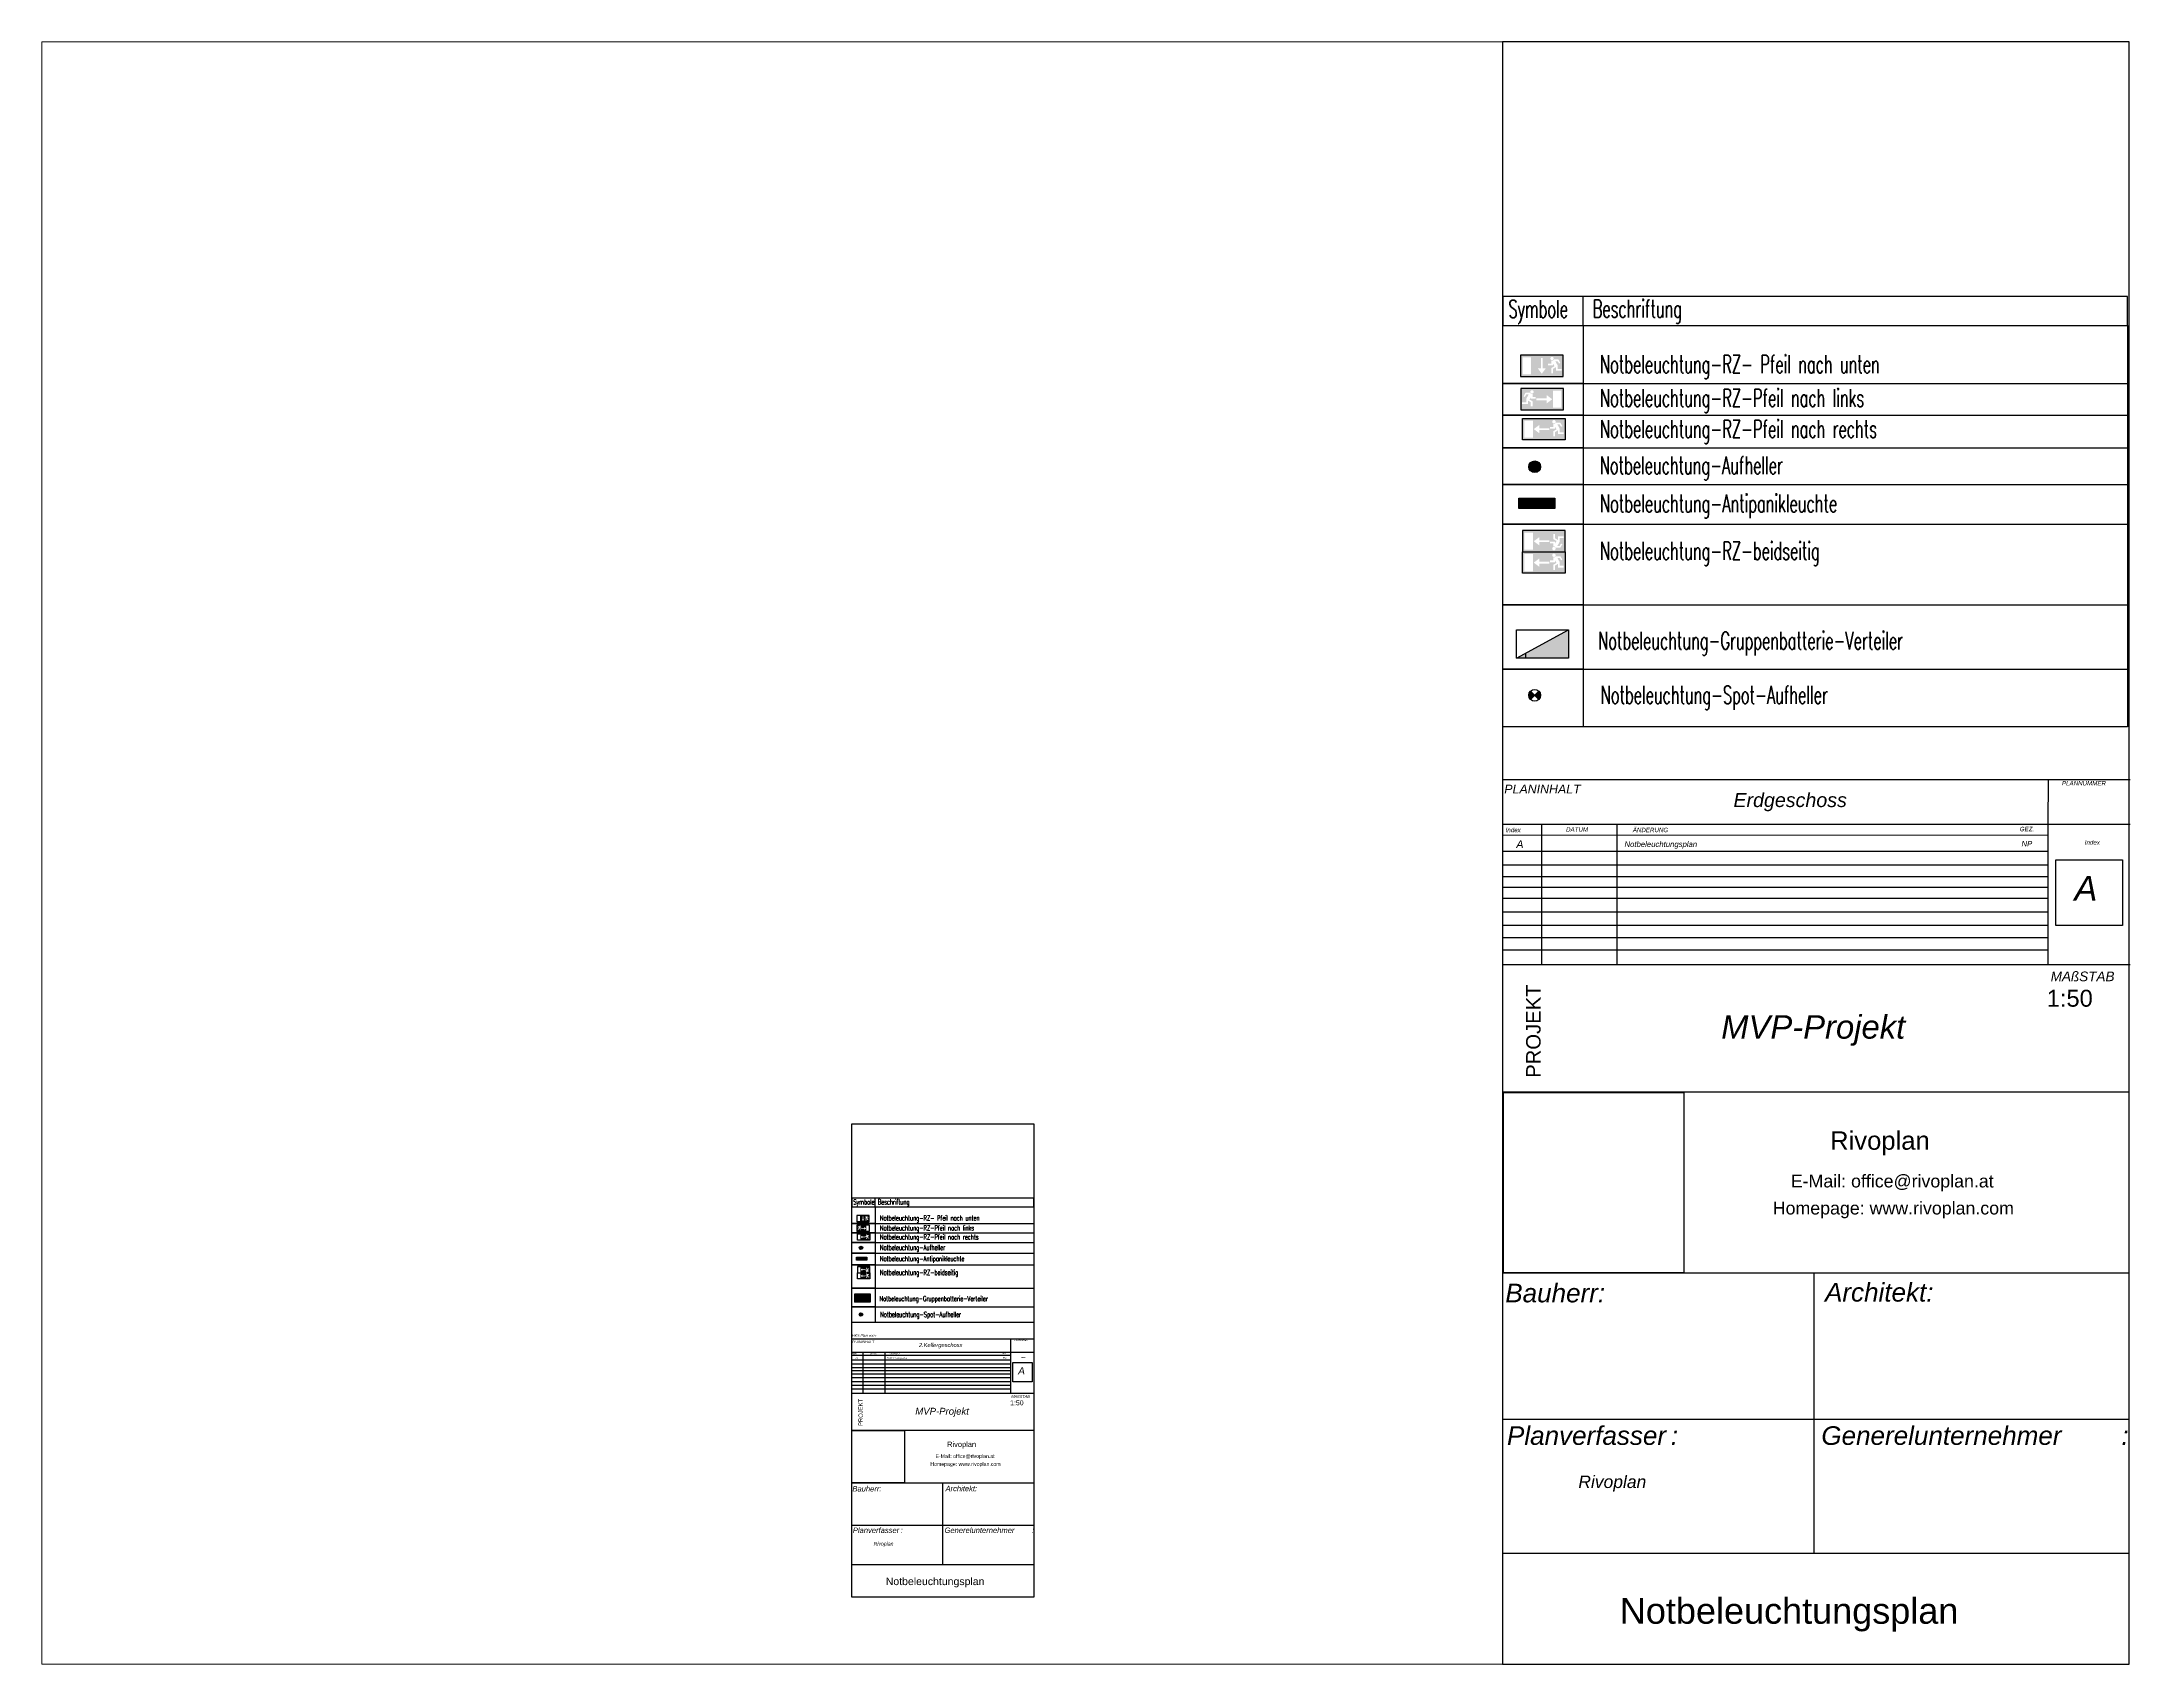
# Paper-space layout 'Layout1' of a CAD drawing. Header units: millimetres. Extents: x 125 to 807, y 270 to 800.
# The model-space entities are those that its viewports show. They can reach past a viewport. Long polylines and large blocks are cut down to what shows.
import ezdxf
from ezdxf.enums import TextEntityAlignment as Align

# ---------------------------------------------------------------- set-up
doc = ezdxf.new("R2010")
doc.units = ezdxf.units.MM
for name, color, linetype, true_color in [('din_SIBEL_10_emergency_lighting', 114, 'Continuous', 0x1eb450), ('E_Muster', 18, 'Continuous', 0x080808), ('ET_LEGENDE - Wohnung$0$800_AL_ALLG_L', 18, 'Continuous', 0x050505)]:
    doc.layers.add(name, color=color, linetype=linetype, true_color=true_color)
doc.layers.add('PDF2_Bilder', color=7, linetype='Continuous')
doc.styles.add('ARIAL', font='arial.ttf', dxfattribs={"width": 0.85})
doc.styles.add('ERSTELLTER_STIL_1', font='swiss.ttf')
doc.styles.add('ERSTELLTER_STIL_5', font='ariali.ttf')
doc.styles.add('ET_LEGENDE - Wohnung$0$ROMANS', font='romans.shx', dxfattribs={"width": 0.6})
doc.styles.get("Standard").update_dxf_attribs({"font": 'arial.ttf'})
picture_1 = doc.add_image_def('image1.png', size_in_pixel=(1254, 1254))

# ---------------------------------------------------------------- blocks, each defined once
blk = doc.blocks.new('Notbeleuchtung- Richtungspfeil nach unten')
at = {"true_color": 0x21de37}
h = blk.add_hatch(color=102, dxfattribs=at)
h.paths.add_polyline_path([(2606.01, 2307.9), (2602.88, 2307.9), (2602.88, 2306.33), (2606.01, 2306.33)])
edge = h.paths.add_edge_path(flags=16)
edge.add_line((2605.67, 2307.59), (2605.81, 2307.34))
edge.add_line((2605.81, 2307.34), (2605.72, 2307.28))
edge.add_line((2605.72, 2307.28), (2605.61, 2307.46))
edge.add_line((2605.61, 2307.46), (2605.44, 2307.46))
edge.add_line((2605.44, 2307.46), (2605.62, 2307.15))
edge.add_line((2605.62, 2307.15), (2605.62, 2306.88))
edge.add_line((2605.62, 2306.88), (2605.92, 2306.88))
edge.add_line((2605.92, 2306.88), (2605.92, 2306.76))
edge.add_line((2605.92, 2306.76), (2605.49, 2306.76))
edge.add_line((2605.49, 2306.76), (2605.49, 2307.02))
edge.add_line((2605.49, 2307.02), (2605.28, 2306.9))
edge.add_line((2605.28, 2306.9), (2605.28, 2306.58))
edge.add_line((2605.28, 2306.58), (2605.15, 2306.58))
edge.add_line((2605.15, 2306.58), (2605.15, 2306.96))
edge.add_line((2605.15, 2306.96), (2605.38, 2307.09))
edge.add_line((2605.38, 2307.09), (2605.28, 2307.27))
edge.add_line((2605.28, 2307.27), (2605.28, 2307.15))
edge.add_line((2605.28, 2307.15), (2604.91, 2307.15))
edge.add_line((2604.91, 2307.15), (2604.91, 2307.27))
edge.add_line((2604.91, 2307.27), (2605.15, 2307.27))
edge.add_line((2605.15, 2307.27), (2605.15, 2307.5))
edge.add_ellipse((2605.2, 2307.65), major_axis=(-0.111, 0.111), ratio=1, start_angle=117.4804, end_angle=199.6177)
edge.add_line((2605.34, 2307.59), (2605.67, 2307.59))
edge = h.paths.add_edge_path(flags=16)
edge.add_ellipse((2605.2, 2307.65), major_axis=(-0.0886, 0.0886), ratio=1, start_angle=-135, end_angle=45, ccw=False)
edge.add_ellipse((2605.2, 2307.65), major_axis=(-0.0886, 0.0886), ratio=1, start_angle=45, end_angle=225, ccw=False)
h.paths.add_polyline_path([(2604.52, 2306.94), (2604.75, 2306.94), (2604.45, 2306.54), (2604.15, 2306.94), (2604.39, 2306.94), (2604.39, 2307.69), (2604.52, 2307.69)], flags=16)
h.paths.add_polyline_path([(2603.66, 2306.49), (2603.04, 2306.49), (2603.04, 2307.74), (2603.66, 2307.74)], flags=16)
at = {"color": 102, "true_color": 0x21de37}
for p, q in [((2606.01, 2307.9), (2602.88, 2307.9)), ((2602.88, 2307.9), (2602.88, 2306.33)), ((2606.01, 2306.33), (2606.01, 2307.9)), ((2602.88, 2306.33), (2606.01, 2306.33))]:
    blk.add_line(p, q, dxfattribs=at)
blk = doc.blocks.new('Notbeleuchtung-Richtungspfeil nach links')
at = {"true_color": 0x21de37}
h = blk.add_hatch(color=102, dxfattribs=at)
h.paths.add_polyline_path([(2603.8, 2302.93), (2604.2, 2303.23), (2604.2, 2302.99), (2604.95, 2302.99), (2604.95, 2302.86), (2604.2, 2302.86), (2604.2, 2302.63)], flags=16)
edge = h.paths.add_edge_path(flags=16)
edge.add_ellipse((2605.28, 2303.47), major_axis=(0.0886, 0.0886), ratio=1, start_angle=0, end_angle=360)
h.paths.add_polyline_path([(2603.12, 2302.3), (2603.75, 2302.3), (2603.75, 2303.56), (2603.12, 2303.56)], flags=16)
h.paths.add_polyline_path([(2602.97, 2302.15), (2602.97, 2303.71), (2606.1, 2303.71), (2606.1, 2302.15)])
edge = h.paths.add_edge_path(flags=16)
edge.add_line((2605.24, 2303.32), (2605.24, 2303.09))
edge.add_line((2605.24, 2303.09), (2605, 2303.09))
edge.add_line((2605, 2303.09), (2605, 2302.96))
edge.add_line((2605, 2302.96), (2605.36, 2302.96))
edge.add_line((2605.36, 2302.96), (2605.36, 2303.09))
edge.add_line((2605.36, 2303.09), (2605.47, 2302.91))
edge.add_line((2605.47, 2302.91), (2605.24, 2302.78))
edge.add_line((2605.24, 2302.78), (2605.24, 2302.4))
edge.add_line((2605.24, 2302.4), (2605.36, 2302.4))
edge.add_line((2605.36, 2302.4), (2605.36, 2302.71))
edge.add_line((2605.36, 2302.71), (2605.58, 2302.84))
edge.add_line((2605.58, 2302.84), (2605.58, 2302.57))
edge.add_line((2605.58, 2302.57), (2606, 2302.57))
edge.add_line((2606, 2302.57), (2606, 2302.7))
edge.add_line((2606, 2302.7), (2605.71, 2302.7))
edge.add_line((2605.71, 2302.7), (2605.71, 2302.96))
edge.add_line((2605.71, 2302.96), (2605.53, 2303.28))
edge.add_line((2605.53, 2303.28), (2605.7, 2303.28))
edge.add_line((2605.7, 2303.28), (2605.8, 2303.1))
edge.add_line((2605.8, 2303.1), (2605.9, 2303.15))
edge.add_line((2605.9, 2303.15), (2605.75, 2303.4))
edge.add_line((2605.75, 2303.4), (2605.43, 2303.4))
edge.add_ellipse((2605.28, 2303.47), major_axis=(-0.111, 0.111), ratio=1, start_angle=117.4804, end_angle=199.6178, ccw=False)
at = {"color": 102, "true_color": 0x21de37}
for p, q in [((2602.97, 2303.71), (2606.1, 2303.71)), ((2602.97, 2302.15), (2602.97, 2303.71)), ((2606.1, 2303.71), (2606.1, 2302.15)), ((2606.1, 2302.15), (2602.97, 2302.15))]:
    blk.add_line(p, q, dxfattribs=at)
blk = doc.blocks.new('Notbeleuchtung-Richtungspfeil nach rechts')
at = {"true_color": 0x21de37, "extrusion": (0, 0, -1)}
h = blk.add_hatch(color=102, dxfattribs=at)
h.paths.add_polyline_path([(-2605.27, 2302.93), (-2604.87, 2303.23), (-2604.87, 2302.99), (-2604.11, 2302.99), (-2604.11, 2302.86), (-2604.87, 2302.86), (-2604.87, 2302.63)], flags=16)
edge = h.paths.add_edge_path(flags=16)
edge.add_ellipse((-2603.78, 2303.47), major_axis=(0.0886, 0.0886), ratio=1, start_angle=0, end_angle=360)
h.paths.add_polyline_path([(-2605.94, 2302.3), (-2605.32, 2302.3), (-2605.32, 2303.56), (-2605.94, 2303.56)], flags=16)
h.paths.add_polyline_path([(-2606.1, 2302.15), (-2606.1, 2303.71), (-2602.97, 2303.71), (-2602.97, 2302.15)])
edge = h.paths.add_edge_path(flags=16)
edge.add_line((-2603.83, 2303.32), (-2603.83, 2303.09))
edge.add_line((-2603.83, 2303.09), (-2604.06, 2303.09))
edge.add_line((-2604.06, 2303.09), (-2604.06, 2302.96))
edge.add_line((-2604.06, 2302.96), (-2603.7, 2302.96))
edge.add_line((-2603.7, 2302.96), (-2603.7, 2303.09))
edge.add_line((-2603.7, 2303.09), (-2603.6, 2302.91))
edge.add_line((-2603.6, 2302.91), (-2603.83, 2302.78))
edge.add_line((-2603.83, 2302.78), (-2603.83, 2302.4))
edge.add_line((-2603.83, 2302.4), (-2603.7, 2302.4))
edge.add_line((-2603.7, 2302.4), (-2603.7, 2302.71))
edge.add_line((-2603.7, 2302.71), (-2603.48, 2302.84))
edge.add_line((-2603.48, 2302.84), (-2603.48, 2302.57))
edge.add_line((-2603.48, 2302.57), (-2603.06, 2302.57))
edge.add_line((-2603.06, 2302.57), (-2603.06, 2302.7))
edge.add_line((-2603.06, 2302.7), (-2603.36, 2302.7))
edge.add_line((-2603.36, 2302.7), (-2603.36, 2302.96))
edge.add_line((-2603.36, 2302.96), (-2603.54, 2303.28))
edge.add_line((-2603.54, 2303.28), (-2603.37, 2303.28))
edge.add_line((-2603.37, 2303.28), (-2603.26, 2303.1))
edge.add_line((-2603.26, 2303.1), (-2603.17, 2303.15))
edge.add_line((-2603.17, 2303.15), (-2603.31, 2303.4))
edge.add_line((-2603.31, 2303.4), (-2603.64, 2303.4))
edge.add_ellipse((-2603.78, 2303.47), major_axis=(-0.111, 0.111), ratio=1, start_angle=117.4804, end_angle=199.6178, ccw=False)
at = {"color": 102, "true_color": 0x21de37}
for p, q in [((2606.1, 2303.71), (2602.97, 2303.71)), ((2602.97, 2303.71), (2602.97, 2302.15)), ((2606.1, 2302.15), (2606.1, 2303.71)), ((2602.97, 2302.15), (2606.1, 2302.15))]:
    blk.add_line(p, q, dxfattribs=at)
blk = doc.blocks.new('Notbeleuchtung- Antipanikleuchte')
at = {"color": 3}
blk.add_lwpolyline([(3205.04, 2749.35), (3210.68, 2749.35), (3210.68, 2747.76), (3205.04, 2747.76)], close=True, dxfattribs=at)
for points in [[(3205.04, 2747.82), (3206.05, 2749.35)], [(3205.04, 2748.01), (3205.92, 2749.35)], [(3205.04, 2748.21), (3205.79, 2749.35)], [(3205.04, 2748.41), (3205.66, 2749.35)], [(3205.04, 2748.59), (3205.54, 2749.35)], [(3205.04, 2748.76), (3205.43, 2749.35)], [(3205.04, 2748.95), (3205.3, 2749.35)], [(3205.04, 2749.1), (3205.2, 2749.35)], [(3205.13, 2747.76), (3206.18, 2749.35)], [(3205.25, 2747.76), (3206.3, 2749.35)], [(3205.4, 2747.76), (3206.45, 2749.35)], [(3205.56, 2747.76), (3206.61, 2749.35)], [(3205.71, 2747.76), (3206.76, 2749.35)], [(3205.86, 2747.76), (3206.91, 2749.35)], [(3206, 2747.76), (3207.06, 2749.35)], [(3206.15, 2747.76), (3207.2, 2749.35)], [(3206.29, 2747.76), (3207.34, 2749.35)], [(3206.42, 2747.76), (3207.47, 2749.35)], [(3206.54, 2747.76), (3207.59, 2749.35)], [(3206.74, 2747.76), (3207.79, 2749.35)], [(3206.9, 2747.76), (3207.95, 2749.35)], [(3207.11, 2747.76), (3208.16, 2749.35)], [(3207.3, 2747.76), (3208.35, 2749.35)], [(3207.49, 2747.76), (3208.55, 2749.35)], [(3207.69, 2747.76), (3208.74, 2749.35)], [(3207.88, 2747.76), (3208.93, 2749.35)], [(3208.09, 2747.76), (3209.14, 2749.35)], [(3208.28, 2747.76), (3209.33, 2749.35)], [(3208.43, 2747.76), (3209.49, 2749.35)], [(3208.63, 2747.76), (3209.68, 2749.35)], [(3208.79, 2747.76), (3209.84, 2749.35)], [(3208.94, 2747.76), (3209.99, 2749.35)], [(3209.09, 2747.76), (3210.14, 2749.35)], [(3209.24, 2747.76), (3210.29, 2749.35)], [(3209.37, 2747.76), (3210.42, 2749.35)], [(3209.51, 2747.76), (3210.56, 2749.35)], [(3209.63, 2747.76), (3210.68, 2749.35)], [(3209.76, 2747.76), (3210.68, 2749.14)], [(3209.93, 2747.76), (3210.68, 2748.88)], [(3210.07, 2747.76), (3210.68, 2748.68)], [(3210.25, 2747.76), (3210.68, 2748.41)], [(3210.39, 2747.76), (3210.68, 2748.2)], [(3210.51, 2747.76), (3210.68, 2748)]]:
    blk.add_lwpolyline(points, dxfattribs=at)
blk = doc.blocks.new('Sicherheitsleuchte Aufheller')
h = blk.add_hatch(color=150)
h.set_gradient(color1=(0, 255, 0), tint=1, name='CYLINDER')
h.paths.add_polyline_path([(3209.99, 2752.99, 1), (3205.29, 2752.99, 1)])
at = {"color": 3}
blk.add_circle((3207.64, 2752.99), 2.35, dxfattribs=at)
blk = doc.blocks.new('Aufheller Notbeleuchtung')
at = {"color": 150, "xscale": 0.3936036498448924, "yscale": 0.3936036498448924, "zscale": 0.3936036498448924}
blk.add_blockref('Sicherheitsleuchte Aufheller', (578.78, 401.81), dxfattribs=at)
blk = doc.blocks.new('Gruppenbatterie')
h = blk.add_hatch()
h.set_pattern_fill('ANGLE', color=3)
h.set_pattern_definition([(0, (0, 0), (0, 6.985), [5.08, -1.905]), (90, (0, 0), (-6.985, 4e-16), [5.08, -1.905])])
h.paths.add_polyline_path([(1838.46, 1455.32), (1846.65, 1455.32), (1846.65, 1459.78)])
at = {"true_color": 0xffffff}
h = blk.add_hatch(color=7, dxfattribs=at)
h.dxf.hatch_style = 1
h.paths.add_polyline_path([(1838.46, 1455.32), (1846.65, 1455.32), (1846.65, 1459.78)])
blk.add_lwpolyline([(1838.46, 1459.78), (1846.65, 1459.78), (1846.65, 1455.32), (1838.46, 1455.32)], close=True)
blk.add_lwpolyline([(1838.46, 1455.32), (1846.65, 1459.78)])
blk = doc.blocks.new('Spot Notbeleuchtung')
h = blk.add_hatch(color=3)
edge = h.paths.add_edge_path()
edge.add_line((0, 0), (-0.63, 0.63))
edge.add_arc((0, 0), 0.89, 135, 225)
edge.add_line((-0.63, -0.63), (0, 0))
h = blk.add_hatch(color=3)
edge = h.paths.add_edge_path()
edge.add_line((0, 0), (0.63, -0.63))
edge.add_arc((0, 0), 0.89, 315, 405)
edge.add_line((0.63, 0.63), (0, 0))
at = {"color": 3}
for p, q in [((-0.63, 0.63), (0.63, -0.63)), ((-0.63, -0.63), (0.63, 0.63))]:
    blk.add_line(p, q, dxfattribs=at)
blk.add_circle((0, 0), 0.89, dxfattribs=at)
blk = doc.blocks.new('Gruppenbatterie-Verteiler')
h = blk.add_hatch(color=256)
h.set_gradient(color1=(0, 255, 0), color2=(0, 255, 0), tint=1)
h.paths.add_polyline_path([(2108.3, 646.2), (2091.2, 646.2), (2091.2, 636.9)])
h = blk.add_hatch(color=256)
h.set_gradient(color1=(255, 255, 255), tint=1)
h.paths.add_polyline_path([(2108.3, 636.9), (2108.3, 646.2), (2091.2, 636.9)])
blk.add_lwpolyline([(2091.2, 646.2), (2108.3, 646.2), (2108.3, 636.9), (2091.2, 636.9)], close=True)
blk.add_lwpolyline([(2091.2, 636.9), (2108.3, 646.2)])

msp = doc.modelspace()

# ---------------------------------------------------------------- linework, layer by layer
msp.add_lwpolyline([(3714.5, 1545.5), (3919.2, 1545.5), (3919.2, 2075.2), (3714.5, 2075.2)], close=True)
at = {"color": 18, "true_color": 0x000000}
for points in [[(3714.7, 1982.6), (3918.7, 1982.6), (3918.7, 1992.1), (3714.7, 1992.1)], [(3714.7, 1982.6), (3918.7, 1982.6), (3918.7, 1852.9), (3714.7, 1852.9)], [(3895.3, 1808.2), (3917.1, 1808.2), (3917.1, 1786.6), (3895.3, 1786.6)]]:
    msp.add_lwpolyline(points, close=True, dxfattribs=at)
for points in [[(3740.9, 1982.5), (3740.9, 1992.1)], [(3740.9, 1982.5), (3740.9, 1852.9)], [(3741, 1963.7), (3714.7, 1963.7), (3741, 1963.7), (3918.7, 1963.7)], [(3741, 1953.3), (3714.7, 1953.3), (3741, 1953.3), (3918.7, 1953.3)], [(3741, 1942.7), (3714.7, 1942.7), (3741, 1942.7), (3918.7, 1942.7)], [(3741, 1930.7), (3714.7, 1930.7), (3741, 1930.7), (3918.7, 1930.7)], [(3741, 1917.7), (3714.7, 1917.7), (3741, 1917.7), (3918.7, 1917.7)], [(3741, 1891.4), (3714.7, 1891.4), (3741, 1891.4), (3918.7, 1891.4)], [(3714.5, 1866.7), (3714.5, 1545.5)], [(3740.9, 1870.4), (3714.7, 1870.4), (3740.9, 1870.4), (3918.7, 1870.4)]]:
    msp.add_lwpolyline(points, dxfattribs=at)
at = {"layer": 'ET_LEGENDE - Wohnung$0$800_AL_ALLG_L'}
for p, q in [((3919.6, 1834.3), (3714.5, 1834.3)), ((3892.8, 1834.3), (3892.7, 1819.8)), ((3714.5, 1819.8), (3919.6, 1819.8)), ((3714.5, 1816.3), (3892.7, 1816.2)), ((3714.5, 1811), (3892.7, 1811)), ((3714.5, 1806.5), (3892.7, 1806.5)), ((3714.6, 1802.7), (3892.7, 1802.7)), ((3727.3, 1819.8), (3727.3, 1773.9)), ((3751.9, 1819.8), (3751.9, 1773.9)), ((3892.7, 1819.8), (3892.7, 1774)), ((3892.7, 1819.8), (3892.7, 1773.9)), ((3714.5, 1799.2), (3892.7, 1799.2)), ((3714.5, 1795.6), (3892.7, 1795.6)), ((3714.5, 1791.2), (3892.7, 1791.2)), ((3714.5, 1786.8), (3892.7, 1786.8)), ((3714.5, 1782.8), (3892.7, 1782.8)), ((3714.5, 1778.8), (3892.7, 1778.8)), ((3714.5, 1773.9), (3919.6, 1773.9)), ((3714.5, 1732.4), (3919.2, 1732.4)), ((3714.5, 1673.2), (3919.2, 1673.2)), ((3816.3, 1673.2), (3816.3, 1581.7)), ((3919.2, 1625.4), (3714.5, 1625.4)), ((3714.5, 1581.7), (3919.2, 1581.7))]:
    msp.add_line(p, q, dxfattribs=at)

# ---------------------------------------------------------------- block references
at = {"color": 150}
for name, p, xscale, yscale, zscale in [('Notbeleuchtung- Richtungspfeil nach unten', (-7867, -8301.3), 4.451752115430204, 4.451752115430204, 4.451752115430204), ('Notbeleuchtung-Richtungspfeil nach rechts', (-7867.2, -8293.6), 4.451752115430204, 4.451752115430204, 4.451752115430204), ('Notbeleuchtung-Richtungspfeil nach links', (-7866.7, -8303.3), 4.451752115430204, 4.451752115430204, 4.451752115430204), ('Notbeleuchtung- Antipanikleuchte', (-2943.5, -3789.8), 2.079042355985016, 2.079042355985016, 2.079042355985016), ('Notbeleuchtung-Richtungspfeil nach links', (-7866.7, -8346.9), 4.451752115430204, 4.451752115430204, 4.451752115430204)]:
    msp.add_blockref(name, p, dxfattribs=dict(at, xscale=xscale, yscale=yscale, zscale=zscale))
at = {"xscale": 2.079042355985016, "yscale": 2.079042355985016, "zscale": 2.079042355985016}
msp.add_blockref('Aufheller Notbeleuchtung', (-103.1, -1151.7), dxfattribs=at)
at = {"color": 150, "xscale": -4.451752115430204, "yscale": 4.451752115430204, "zscale": 4.451752115430204, "rotation": 180}
msp.add_blockref('Notbeleuchtung-Richtungspfeil nach links', (-7866.7, 12164.2), dxfattribs=at)
msp.add_blockref('Gruppenbatterie-Verteiler', (1627.1, 1238.8))
at = {"layer": 'din_SIBEL_10_emergency_lighting', "xscale": 2.155340094809343, "yscale": 2.155340094809343, "zscale": 0.0116504869989694}
msp.add_blockref('Spot Notbeleuchtung', (3725.1, 1861.9), dxfattribs=at)

# ---------------------------------------------------------------- texts
at = {"layer": 'E_Muster', "color": 18, "true_color": 0x000000, "style": 'ET_LEGENDE - Wohnung$0$ROMANS', "width": 0.6}
for s, height, p in [('Symbole', 5.81, (3716.5, 1988)), ('Beschriftung', 5.813, (3744, 1988.1))]:
    msp.add_text(s, height=height, dxfattribs=at).set_placement(p, align=Align.MIDDLE_LEFT)
at = {"layer": 'E_Muster', "color": 102, "true_color": 0x21de37, "style": 'ET_LEGENDE - Wohnung$0$ROMANS', "width": 0.6}
for s, p in [('Notbeleuchtung-RZ- Pfeil nach unten', (3746.4, 1970)), ('Notbeleuchtung-RZ-Pfeil nach links', (3746.4, 1958.9)), ('Notbeleuchtung-RZ-Pfeil nach rechts', (3746.4, 1948.8)), ('Notbeleuchtung-Aufheller', (3746.4, 1937)), ('Notbeleuchtung-Antipanikleuchte', (3746.4, 1924.5)), ('Notbeleuchtung-RZ-beidseitig', (3746.4, 1909)), ('Notbeleuchtung-Gruppenbatterie-Verteiler', (3745.8, 1879.7)), ('Notbeleuchtung-Spot-Aufheller', (3746.7, 1862))]:
    msp.add_text(s, height=5.813, dxfattribs=at).set_placement(p, align=Align.MIDDLE_LEFT)
at = {"layer": 'ET_LEGENDE - Wohnung$0$800_AL_ALLG_L'}
for s, height, style, p in [('HKS Plan vom: ', 2.895, 'ERSTELLTER_STIL_5', (3715.1, 1836.9)), ('PLANINHALT', 2.89, 'ERSTELLTER_STIL_5', (3715.1, 1829.8)), ('2.Kellergeschoss', 4.587, 'ERSTELLTER_STIL_5', (3790, 1825.4)), ('PLANNUMMER', 1.45, 'ERSTELLTER_STIL_5', (3897.3, 1832.4)), ('Index', 1.45, 'ERSTELLTER_STIL_5', (3715.6, 1817.2)), ('A', 2.56, 'ERSTELLTER_STIL_5', (3719, 1811.9)), ('DATUM', 1.45, 'ERSTELLTER_STIL_5', (3735.3, 1817.3)), ('Elektromontageplan', 1.807, 'ERSTELLTER_STIL_5', (3754.4, 1812.3)), ('ÄNDERUNG', 1.45, 'ERSTELLTER_STIL_5', (3757.1, 1817.2)), ('GEZ.', 1.45, 'ERSTELLTER_STIL_5', (3883.5, 1817.5)), ('MO', 1.81, 'ERSTELLTER_STIL_5', (3884.1, 1812.5)), ('A', 8.07, 'ERSTELLTER_STIL_5', (3901.3, 1794.8)), ('Index', 1.45, 'ERSTELLTER_STIL_5', (3904.7, 1813.1)), ('MVP-Projekt', 7.667, 'ERSTELLTER_STIL_5', (3786, 1749.7)), ('1:50', 5.53, 'ERSTELLTER_STIL_1', (3892.3, 1760.2)), ('MAßSTAB', 3.16, 'ERSTELLTER_STIL_5', (3893.6, 1768.5)), ('Rivoplan', 5.99, 'ARIAL', (3821.6, 1713.5)), ('Bauherr:', 6.08, 'ERSTELLTER_STIL_5', (3715.5, 1663.6)), ('Architekt:', 6.08, 'ERSTELLTER_STIL_5', (3819.9, 1663.9)), ('Planverfasser', 6.085, 'ERSTELLTER_STIL_5', (3716, 1617.1)), (':', 6.08, 'ERSTELLTER_STIL_5', (3769.5, 1617.1)), ('Generelunternehmer', 6.085, 'ERSTELLTER_STIL_5', (3818.7, 1617.1)), (':', 6.08, 'ERSTELLTER_STIL_5', (3916.7, 1617.1)), ('Rivoplan', 4.08, 'ERSTELLTER_STIL_5', (3739.3, 1603)), ('Notbeleuchtungsplan', 8.425, 'ERSTELLTER_STIL_1', (3752.9, 1558.7))]:
    msp.add_text(s, height=height, dxfattribs=dict(at, style=style)).set_placement(p)
msp.add_text('PROJEKT', height=4.73, rotation=90, dxfattribs=at).set_placement((3727, 1737))
at = {"layer": 'ET_LEGENDE - Wohnung$0$800_AL_ALLG_L', "style": 'ARIAL'}
for s, p in [('Homepage: www.rivoplan.com', (3842.2, 1693.9)), ('E-Mail: office@rivoplan.at', (3841.8, 1702.7))]:
    msp.add_text(s, height=4.159, dxfattribs=at).set_placement(p, align=Align.MIDDLE)

# ---------------------------------------------------------------- pictures from other files: only their frames are drawn
at = {"layer": 'PDF2_Bilder'}
image = msp.add_image(picture_1, insert=(3714.9, 1673.2), size_in_units=(58.9, 58.9), dxfattribs=at)
image.dxf.flags = 15

psp = doc.layouts.get("Layout1")

# ---------------------------------------------------------------- linework, layer by layer
psp.add_lwpolyline([(602.27, 270.36), (806.96, 270.36), (806.96, 800.13), (602.27, 800.13)], close=True)
at = {"color": 18, "true_color": 0x000000}
for points in [[(602.43, 707.52), (806.42, 707.52), (806.42, 716.96), (602.43, 716.96)], [(602.43, 707.52), (806.42, 707.52), (806.42, 576.44), (602.43, 576.44)], [(783.07, 533.07), (804.84, 533.07), (804.84, 511.54), (783.07, 511.54)]]:
    psp.add_lwpolyline(points, close=True, dxfattribs=at)
for points in [[(628.68, 707.42), (628.68, 716.96)], [(628.68, 707.42), (628.68, 595.26)], [(628.68, 707.42), (628.68, 576.44)], [(628.71, 688.6), (602.43, 688.6), (628.71, 688.6), (806.42, 688.6)], [(628.71, 678.18), (602.43, 678.18), (628.71, 678.18), (806.42, 678.18)], [(628.71, 667.6), (602.43, 667.6), (628.71, 667.6), (806.42, 667.6)], [(628.71, 655.6), (602.43, 655.6), (628.71, 655.6), (806.42, 655.6)], [(628.71, 642.64), (602.43, 642.64), (628.71, 642.64), (806.42, 642.64)], [(628.71, 616.29), (602.43, 616.29), (628.71, 616.29), (806.42, 616.29)], [(628.71, 595.26), (602.43, 595.26), (628.71, 595.26), (806.42, 595.26)], [(602.27, 591.6), (602.27, 270.36)]]:
    psp.add_lwpolyline(points, dxfattribs=at)
at = {"layer": 'ET_LEGENDE - Wohnung$0$800_AL_ALLG_L'}
for p, q in [((807.32, 559.18), (602.27, 559.19)), ((780.56, 559.18), (780.45, 544.71)), ((602.27, 544.71), (807.32, 544.71)), ((602.27, 541.2), (780.45, 541.09)), ((615.06, 544.71), (615.06, 498.81)), ((639.67, 544.71), (639.67, 498.81)), ((780.45, 544.71), (780.45, 498.94)), ((780.45, 544.71), (780.45, 498.81)), ((602.27, 535.88), (780.45, 535.88)), ((602.27, 531.38), (780.45, 531.38)), ((602.37, 527.58), (780.45, 527.58)), ((602.27, 524.14), (780.45, 524.14)), ((602.27, 520.52), (780.45, 520.52)), ((602.27, 516.07), (780.45, 516.07)), ((602.27, 511.72), (780.45, 511.72)), ((602.27, 507.69), (780.45, 507.69)), ((602.27, 503.66), (780.45, 503.66)), ((602.27, 498.81), (807.32, 498.81)), ((602.27, 457.27), (806.96, 457.27)), ((602.27, 398.11), (806.96, 398.11)), ((704.01, 398.11), (704.01, 306.63)), ((806.96, 350.32), (602.27, 350.32)), ((602.27, 306.63), (806.96, 306.63))]:
    psp.add_line(p, q, dxfattribs=at)

# ---------------------------------------------------------------- block references
at = {"color": 150}
for name, p, xscale, yscale, zscale in [('Notbeleuchtung- Richtungspfeil nach unten', (-10979.24, -9576.4), 4.451752115430204, 4.451752115430204, 4.451752115430204), ('Notbeleuchtung-Richtungspfeil nach rechts', (-10979.48, -9568.66), 4.451752115430204, 4.451752115430204, 4.451752115430204), ('Notbeleuchtung-Richtungspfeil nach links', (-10978.97, -9578.41), 4.451752115430204, 4.451752115430204, 4.451752115430204), ('Notbeleuchtung- Antipanikleuchte', (-6055.74, -5064.94), 2.079042355985016, 2.079042355985016, 2.079042355985016), ('Notbeleuchtung-Richtungspfeil nach links', (-10978.97, -9622.01), 4.451752115430204, 4.451752115430204, 4.451752115430204)]:
    psp.add_blockref(name, p, dxfattribs=dict(at, xscale=xscale, yscale=yscale, zscale=zscale))
at = {"xscale": 2.079042355985016, "yscale": 2.079042355985016, "zscale": 2.079042355985016}
for name in ['Aufheller Notbeleuchtung', 'Gruppenbatterie']:
    psp.add_blockref(name, (-3215.36, -2426.84), dxfattribs=at)
at = {"color": 150, "xscale": -4.451752115430204, "yscale": 4.451752115430204, "zscale": 4.451752115430204, "rotation": 180}
psp.add_blockref('Notbeleuchtung-Richtungspfeil nach links', (-10978.97, 10889.12), dxfattribs=at)
at = {"layer": 'din_SIBEL_10_emergency_lighting', "xscale": 2.155340094809343, "yscale": 2.155340094809343, "zscale": 0.0116504869989694}
psp.add_blockref('Spot Notbeleuchtung', (612.81, 586.75), dxfattribs=at)

# ---------------------------------------------------------------- texts
at = {"layer": 'E_Muster', "color": 18, "true_color": 0x000000, "style": 'ET_LEGENDE - Wohnung$0$ROMANS', "width": 0.6}
for s, height, p in [('Symbole', 5.813, (604.26, 712.9)), ('Beschriftung', 5.8134, (631.78, 712.97))]:
    psp.add_text(s, height=height, dxfattribs=at).set_placement(p, align=Align.MIDDLE_LEFT)
at = {"layer": 'E_Muster', "color": 102, "true_color": 0x21de37, "style": 'ET_LEGENDE - Wohnung$0$ROMANS', "width": 0.6}
for s, p in [('Notbeleuchtung-RZ- Pfeil nach unten', (634.17, 694.88)), ('Notbeleuchtung-RZ-Pfeil nach links', (634.17, 683.84)), ('Notbeleuchtung-RZ-Pfeil nach rechts', (634.17, 673.72)), ('Notbeleuchtung-Aufheller', (634.1, 661.85)), ('Notbeleuchtung-Antipanikleuchte', (634.17, 649.4)), ('Notbeleuchtung-RZ-beidseitig', (634.17, 633.91)), ('Notbeleuchtung-Gruppenbatterie-Verteiler', (633.57, 604.61)), ('Notbeleuchtung-Spot-Aufheller', (634.41, 586.89))]:
    psp.add_text(s, height=5.8134, dxfattribs=at).set_placement(p, align=Align.MIDDLE_LEFT)
at = {"layer": 'ET_LEGENDE - Wohnung$0$800_AL_ALLG_L'}
for s, height, style, p in [('PLANINHALT', 2.895, 'ERSTELLTER_STIL_5', (602.88, 554.68)), ('Erdgeschoss', 4.5865, 'ERSTELLTER_STIL_5', (677.73, 550.25)), ('PLANNUMMER', 1.447, 'ERSTELLTER_STIL_5', (785.02, 557.3)), ('Index', 1.447, 'ERSTELLTER_STIL_5', (603.31, 542.05)), ('A', 2.56, 'ERSTELLTER_STIL_5', (606.78, 536.83)), ('DATUM', 1.447, 'ERSTELLTER_STIL_5', (623.06, 542.22)), ('Notbeleuchtungsplan', 1.807, 'ERSTELLTER_STIL_5', (642.15, 537.22)), ('ÄNDERUNG', 1.447, 'ERSTELLTER_STIL_5', (644.84, 542.05)), ('GEZ.', 1.447, 'ERSTELLTER_STIL_5', (771.24, 542.35)), ('NP', 1.807, 'ERSTELLTER_STIL_5', (771.81, 537.39)), ('Index', 1.447, 'ERSTELLTER_STIL_5', (792.47, 537.99)), ('A', 8.07, 'ERSTELLTER_STIL_5', (789.07, 519.66)), ('MAßSTAB', 3.157, 'ERSTELLTER_STIL_5', (781.35, 493.38)), ('1:50', 5.525, 'ERSTELLTER_STIL_1', (780.06, 485.06)), ('MVP-Projekt', 7.6667, 'ERSTELLTER_STIL_5', (673.73, 474.63)), ('Rivoplan', 5.988, 'ARIAL', (709.29, 438.36)), ('Bauherr:', 6.085, 'ERSTELLTER_STIL_5', (603.21, 388.52)), ('Architekt:', 6.085, 'ERSTELLTER_STIL_5', (707.64, 388.77)), ('Planverfasser', 6.0846, 'ERSTELLTER_STIL_5', (603.76, 341.98)), ('Generelunternehmer', 6.0846, 'ERSTELLTER_STIL_5', (706.44, 341.98)), (':', 6.08, 'ERSTELLTER_STIL_5', (657.28, 341.98)), (':', 6.08, 'ERSTELLTER_STIL_5', (804.44, 341.98)), ('Rivoplan', 4.082, 'ERSTELLTER_STIL_5', (627.07, 327.9)), ('Notbeleuchtungsplan', 8.4249, 'ERSTELLTER_STIL_1', (640.61, 283.58))]:
    psp.add_text(s, height=height, dxfattribs=dict(at, style=style)).set_placement(p)
psp.add_text('PROJEKT', height=4.733, rotation=90, dxfattribs=at).set_placement((614.74, 461.84))
at = {"layer": 'ET_LEGENDE - Wohnung$0$800_AL_ALLG_L', "style": 'ARIAL'}
for s, p in [('E-Mail: office@rivoplan.at', (729.58, 427.61)), ('Homepage: www.rivoplan.com', (729.94, 418.78))]:
    psp.add_text(s, height=4.1587, dxfattribs=at).set_placement(p, align=Align.MIDDLE)

# ---------------------------------------------------------------- pictures from other files: only their frames are drawn
at = {"layer": 'PDF2_Bilder'}
image = psp.add_image(picture_1, insert=(602.6, 398.11), size_in_units=(58.89, 58.89), dxfattribs=at)
image.dxf.flags = 15

# ---------------------------------------------------------------- viewports
at = {"layer": '0'}
psp.add_viewport(center=(363.73, 535.25), size=(477.06, 529.769), view_center_point=(3625.46, 2379.04), view_height=1817.978, dxfattribs=at)

doc.saveas('drawing.dxf')
